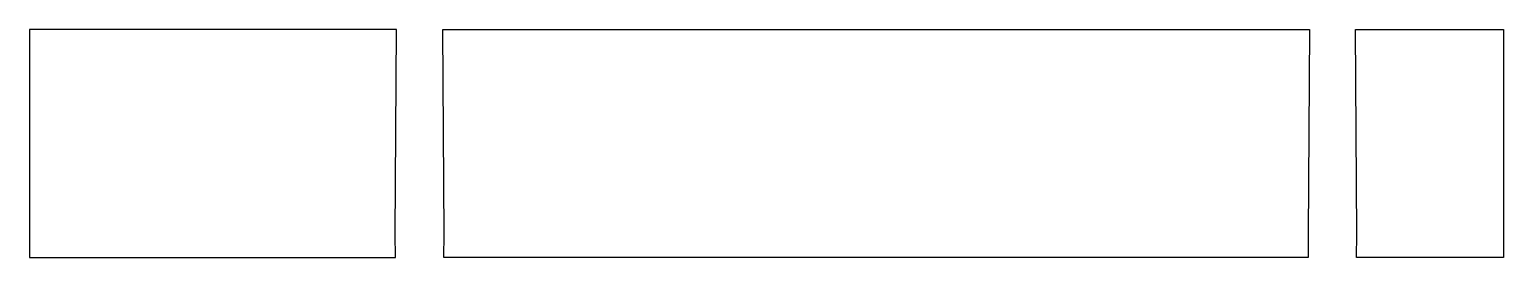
# Model space of a CAD drawing. Header units: metres. Extents: x -18.5 to 13.8, y -1.1 to 46.5.
# Drawn here: x -18.55 to 13.75, y 41.5 to 46.5 of the extents above.
import ezdxf

# ---------------------------------------------------------------- set-up
doc = ezdxf.new("R2010")
doc.units = ezdxf.units.M

msp = doc.modelspace()

# ---------------------------------------------------------------- linework, layer by layer
for p, q in [((-17.361, 46.5), (-18.55, 46.5)), ((-18.55, 46.5), (-18.55, 46.266)), ((-18.55, 46.266), (-18.55, 45.955)), ((-12.075, 46.5), (-17.361, 46.5)), ((-11.866, 46.5), (-12.075, 46.5)), ((-12.075, 46.5), (-12.075, 46.5)), ((-11.569, 46.5), (-11.866, 46.5)), ((-11.197, 46.5), (-11.569, 46.5)), ((-10.775, 46.5), (-11.197, 46.5)), ((-10.505, 46.5), (-10.775, 46.5)), ((-10.534, 42.014), (-10.505, 46.5)), ((-9.466, 42.014), (-9.495, 46.5)), ((-9.495, 46.5), (-9.346, 46.5)), ((-9.346, 46.5), (-9.221, 46.5)), ((-9.221, 46.5), (-8.117, 46.5)), ((-8.117, 46.5), (9.153, 46.5)), ((9.153, 46.5), (9.326, 46.5)), ((9.326, 46.5), (9.495, 46.5)), ((9.495, 46.5), (9.466, 42.014)), ((9.495, 46.5), (9.495, 46.5)), ((10.534, 42.014), (10.505, 46.5)), ((10.505, 46.5), (10.756, 46.5)), ((10.756, 46.5), (11.129, 46.5)), ((11.129, 46.5), (11.442, 46.5)), ((11.442, 46.5), (11.674, 46.5)), ((11.674, 46.5), (13.75, 46.5)), ((13.75, 46.5), (13.75, 41.905)), ((13.75, 46.5), (13.75, 46.5)), ((-18.55, 45.955), (-18.55, 45.927)), ((-18.55, 45.927), (-18.55, 45.867)), ((-18.55, 45.867), (-18.55, 45.779)), ((-18.55, 45.779), (-18.55, 45.665)), ((-18.55, 45.665), (-18.55, 41.905)), ((-10.529, 41.5), (-10.534, 42.014)), ((-9.471, 41.5), (-9.466, 42.014)), ((9.466, 42.014), (9.471, 41.5)), ((10.529, 41.5), (10.534, 42.014)), ((-18.55, 41.905), (-18.55, 41.54)), ((13.75, 41.905), (13.75, 41.5)), ((-18.55, 41.54), (-18.55, 41.5)), ((-18.55, 41.5), (-17.156, 41.5)), ((-17.156, 41.5), (-16.909, 41.5)), ((-16.909, 41.5), (-16.51, 41.5)), ((-16.51, 41.5), (-15.867, 41.5)), ((-15.867, 41.5), (-14.816, 41.5)), ((-14.816, 41.5), (-13.122, 41.5)), ((-13.122, 41.5), (-11.239, 41.5)), ((-11.239, 41.5), (-10.572, 41.5)), ((-10.572, 41.5), (-10.529, 41.5)), ((-9.428, 41.5), (-9.471, 41.5)), ((-8.761, 41.5), (-9.428, 41.5)), ((-8.374, 41.5), (-8.761, 41.5)), ((-0.558, 41.5), (-8.374, 41.5)), ((8.374, 41.5), (-0.558, 41.5)), ((8.761, 41.5), (8.374, 41.5)), ((9.428, 41.5), (8.761, 41.5)), ((9.471, 41.5), (9.428, 41.5)), ((10.572, 41.5), (10.529, 41.5)), ((10.594, 41.5), (10.572, 41.5)), ((11.72, 41.5), (10.594, 41.5)), ((12.44, 41.5), (11.72, 41.5)), ((12.857, 41.5), (12.44, 41.5)), ((13.094, 41.5), (12.857, 41.5)), ((13.226, 41.5), (13.094, 41.5)), ((13.295, 41.5), (13.226, 41.5)), ((13.75, 41.5), (13.295, 41.5))]:
    msp.add_line(p, q)

doc.saveas('drawing.dxf')
